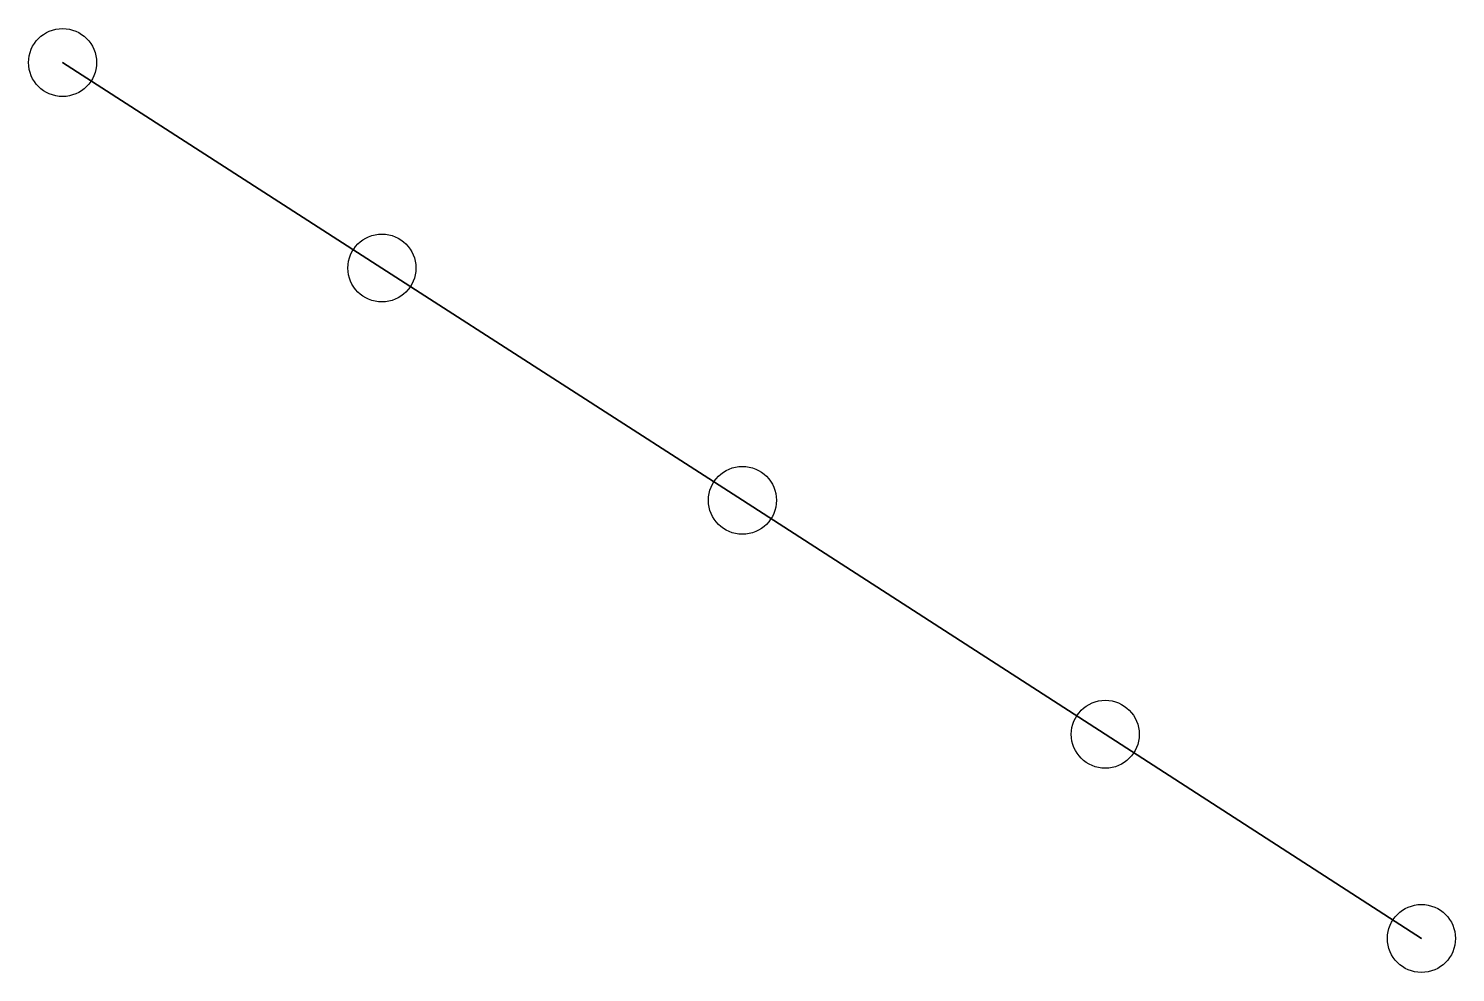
# Model space of a CAD drawing. Header units: metres. Extents: x -1.05 to 1.05, y -0.69 to 0.69.
import ezdxf

# ---------------------------------------------------------------- set-up
doc = ezdxf.new("R2010")
doc.units = ezdxf.units.M

msp = doc.modelspace()

# ---------------------------------------------------------------- linework, layer by layer
at = {"layer": 'Edges'}
for p, q in [((-0.5305, 0.3424), (-1, 0.6447)), ((-1, 0.6447), (-0.5305, 0.3424)), ((-0.0004, 0.0006), (-0.5305, 0.3424)), ((-0.5305, 0.3424), (-0.0004, 0.0006)), ((-0.0004, 0.0006), (0.533, -0.3436)), ((0.533, -0.3436), (-0.0004, 0.0006)), ((0.9979, -0.644), (0.533, -0.3436)), ((0.533, -0.3436), (0.9979, -0.644))]:
    msp.add_line(p, q, dxfattribs=at)
at = {"layer": 'Nodes'}
for centre in [(-1, 0.6447), (-0.5305, 0.3424), (-0.0004, 0.0006), (0.533, -0.3436), (0.9979, -0.644)]:
    msp.add_circle(centre, 0.05, dxfattribs=at)

doc.saveas('drawing.dxf')
